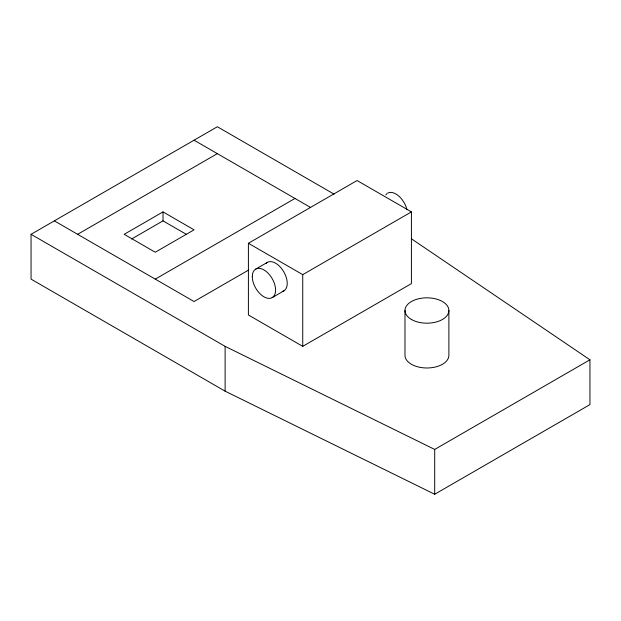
<?xml version="1.0" encoding="UTF-8"?>
<svg xmlns="http://www.w3.org/2000/svg" width="621" height="621" viewBox="0 0 621 621"><rect width="100%" height="100%" fill="white"/><g stroke="black" fill="none" stroke-linecap="round" stroke-linejoin="round"><path stroke-width="0.93" d="M411.413 238.79L589.95 359.8L589.95 404.613L434.7 494.246L225.113 391.168L31.05 279.132L31.05 234.311L217.35 126.754L334.121 194.171M77.625 234.311L217.35 153.643M163.012 211.901L124.2 234.311L155.25 252.235L194.062 229.832L163.012 211.901L163.012 220.866L131.629 238.984M155.25 279.132L294.975 198.456M248.4 243.277L357.075 180.532L411.413 211.901L411.413 283.611L302.738 346.355L248.4 314.979L248.4 243.277L302.738 274.645L411.413 211.901M248.447 270.135L194.062 301.534L54.337 220.866M255.705 269.103L267.348 262.38M272.177 297.63L283.82 290.9M31.05 234.311L225.113 346.355L434.7 449.433L589.95 359.8M194.062 140.199L310.663 207.515M163.012 220.866L186.51 234.435M448.89 310.5L448.89 355.313A21.952 12.676 0 0 1 426.938 367.989A21.952 12.676 0 0 1 404.985 355.313L404.985 310.5M434.7 449.433L434.7 494.246M302.738 274.645L302.738 346.355M225.113 346.355L225.113 391.168M266.044 263.428A16.464 9.509 60 0 1 283.82 271.889A16.464 9.509 60 0 1 282.26 291.513M385.804 194.878A16.464 9.509 60 0 1 386.968 193.628M387.651 193.162A16.464 9.509 60 0 1 406.965 209.665M411.413 319.466A21.952 12.676 0 0 0 448.145 313.784A21.952 12.676 0 0 0 421.255 298.259A21.952 12.676 0 0 0 411.413 319.466M252.297 276.64A16.464 9.509 60 0 0 269.762 298.367A16.464 9.509 60 0 0 269.762 275.08A16.464 9.509 60 0 0 252.297 276.64"/></g></svg>
